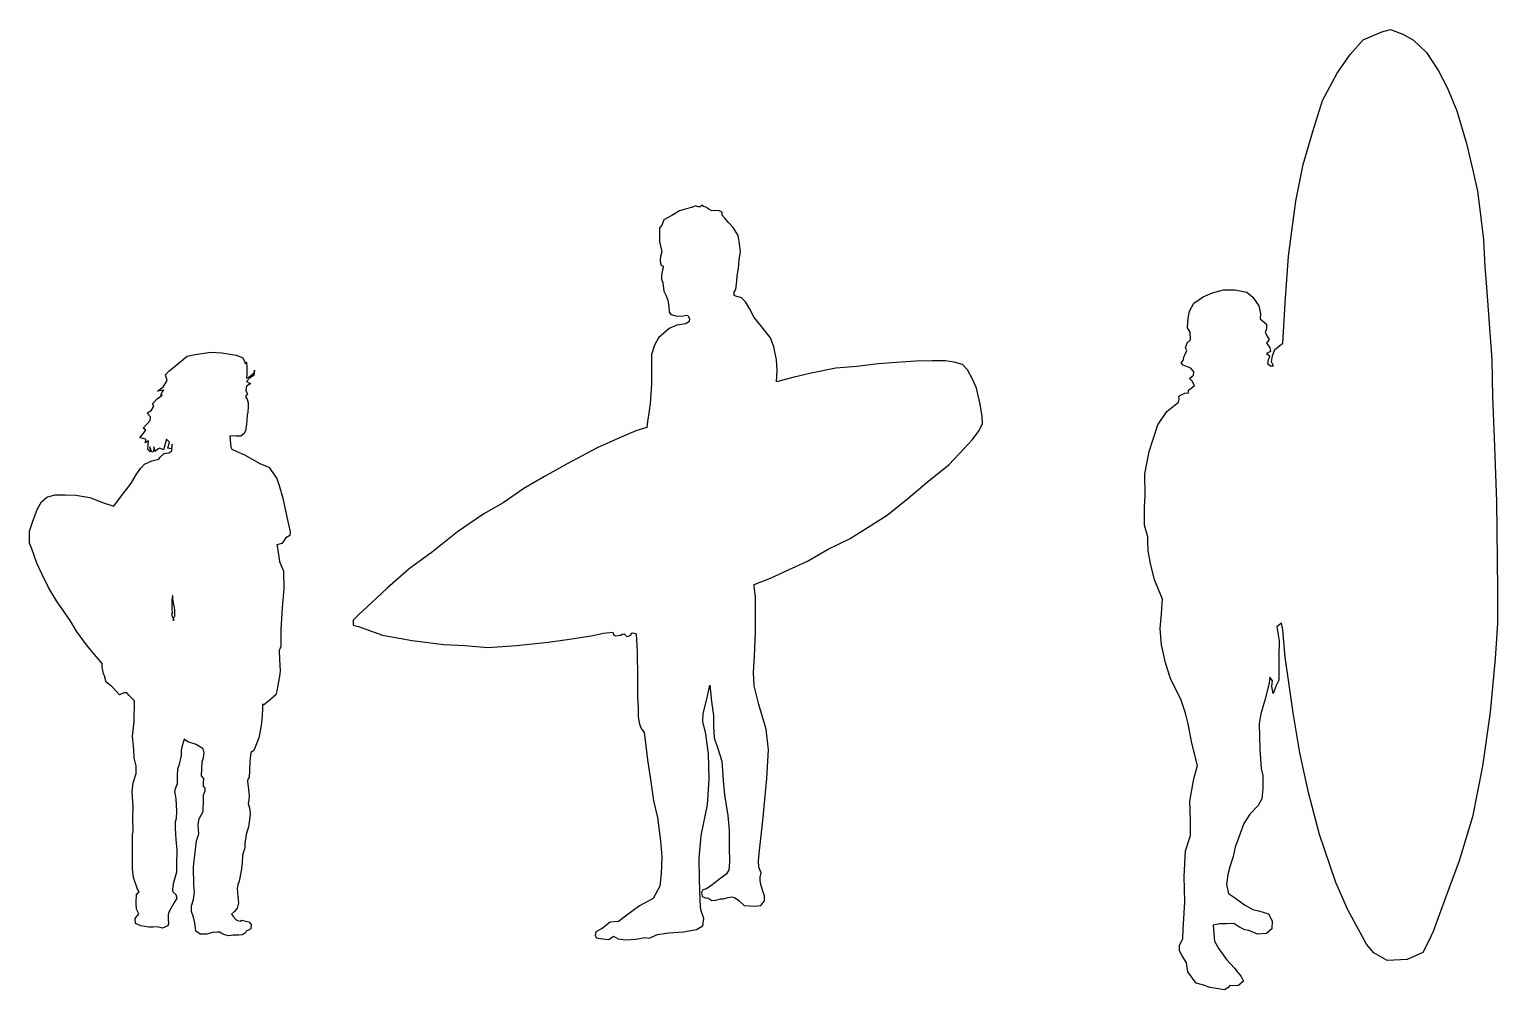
# Model space of a CAD drawing. Header units: centimetres. Extents: x -91 to 293, y -16 to 236.
import ezdxf

# ---------------------------------------------------------------- set-up
doc = ezdxf.new("R2010")
doc.units = ezdxf.units.CM
doc.header["$LTSCALE"] = 15
doc.header["$MEASUREMENT"] = 0

msp = doc.modelspace()

# ---------------------------------------------------------------- linework, layer by layer
for points in [[(221.17, -16.06), (218.08, -15.57), (216.05, -14.85), (214.36, -14.38), (212.19, -11.47), (211.86, -9.06), (210.64, -7.04), (210.02, -5.94), (209.99, -4.57), (210.85, -2.67), (211, -0.38), (211.43, 6.92), (211.28, 13.53), (211.58, 20.29), (212.88, 24.32), (212.87, 28.31), (212.72, 33.25), (213.78, 39.17), (214.77, 42.67), (213.25, 48.52), (212.26, 53.53), (211.58, 56.38), (210.44, 59.72), (207.62, 65.42), (206.33, 69.52), (205.27, 74.23), (204.96, 78.53), (205.27, 82.33), (205.49, 85.14), (205.57, 86.2), (203.44, 91.29), (202.45, 95.55), (201.84, 98.89), (201.69, 101.32), (201.69, 102.54), (200.86, 105.58), (200.86, 110.29), (201.01, 113.33), (200.98, 119.09), (202.04, 124.9), (204.34, 131.88), (206.66, 135.37), (209.79, 137.82), (209.91, 138.55), (209.86, 139.44), (211.37, 140.19), (212.35, 140.29), (212.35, 140.94), (213.39, 141.79), (213.9, 142.21), (213.29, 143.34), (212.63, 144.04), (213.67, 144.93), (213.76, 145.78), (212.96, 146.72), (212.26, 147), (210.94, 147.56), (210.47, 148.17), (211.04, 148.97), (211.18, 149.67), (211.95, 151.41), (211.62, 152.03), (212.03, 153.39), (212.9, 154.13), (212.77, 156.18), (212.1, 157.32), (212.25, 159.87), (212.62, 161.69), (213.76, 163.77), (216.2, 165.48), (218.64, 166.52), (221.56, 167.25), (224.47, 167.3), (227.64, 166.67), (229.19, 165.32), (230.81, 163.04), (231.22, 161.06), (231.12, 159.71), (232.83, 158.26), (232.83, 157.06), (232.42, 156.08), (232.94, 155.14), (233.46, 154.26), (232.83, 153.32), (233.66, 152.13), (233.82, 151.14), (232.78, 150.57), (233.56, 149.95), (233.46, 149.48), (233.25, 148.91), (233.09, 147.97), (233.87, 147.4), (234.65, 147.4), (234.13, 148.44), (234.39, 150), (234.96, 151.61), (237.04, 153.27), (237.7, 163.8), (238.55, 176.1), (240.46, 190.54), (242.37, 200.09), (244.92, 208.79), (247.46, 216.85), (251.29, 224.07), (254.68, 228.95), (258.08, 232.77), (262.96, 234.89), (265.3, 235.53), (268.5, 234.29), (271.32, 232.72), (274.66, 229.49), (277.8, 224.69), (280.09, 220.3), (282.6, 214.15), (285.19, 205.62), (286.92, 198.2), (288.04, 193.11), (288.55, 189.04), (289.57, 180.4), (289.97, 173.27), (290.38, 167.98), (291.83, 148.96), (292.01, 139.19), (292.37, 128.53), (292.99, 111.82), (293.15, 96.72), (293.31, 88.37), (293.24, 79.86), (292.67, 70.71), (291.35, 56.6), (289.33, 42.48), (286.71, 29.16), (283.28, 17.66), (279.77, 8.18), (276.41, -0.9), (275.2, -3.53), (273.76, -6.38), (269.59, -8.17), (264.43, -8.46), (260.86, -6.48), (258.97, -4.2), (254.11, 4.83), (250.93, 11.97), (246.66, 24.57), (243.79, 35.58), (241.5, 45.99), (239.82, 56.41), (238.52, 64.98), (237.72, 71.03), (237.03, 78.17), (236.73, 79.96), (235.54, 78.97), (236.13, 75.3), (236.03, 71.23), (236.03, 67.46), (236.03, 64.98), (235.34, 63.59), (234.55, 61.51), (234.15, 63.29), (234.35, 64.78), (233.65, 65.77), (233.45, 64.19), (232.36, 59.72), (231.27, 56.15), (230.87, 53.57), (231.07, 46.93), (231.37, 41.87), (231.87, 39.98), (231.87, 36.51), (231.57, 33.93), (230.58, 32.15), (228.39, 29.87), (226.9, 27.39), (225.91, 24.81), (224.62, 21.24), (224.09, 18.77), (223.19, 16.06), (222.7, 14.11), (222.28, 11.47), (222.84, 9.1), (224.72, 7.85), (227.02, 6.11), (229.24, 4.86), (231.05, 4.44), (233.35, 3.75), (234.25, 1.94), (234.18, -0.15), (232.79, -1.4), (230.43, -1.54), (228.13, -0.57), (227.16, -0.43), (225.55, 0.34), (224.23, 1.24), (222.28, 1.17), (220.54, 1.17), (218.87, 0.82), (218.94, -0.36), (219.22, -3.37), (220.33, -5.39), (222.28, -8.17), (224.44, -10.47), (225.27, -11.58), (226.18, -12.69), (226.74, -13.87), (225.48, -15.06), (223.95, -15.13), (223.19, -15.06), (222.63, -15.61), (221.76, -16.11), (221.17, -16.06)], [(82.16, 188.87), (79.06, 188), (77.07, 186.76), (74.96, 185.64), (74.58, 184.4), (73.84, 183.4), (73.84, 181.79), (73.84, 181.29), (73.84, 179.93), (74.46, 177.19), (74.12, 176.04), (74.06, 175.12), (74.06, 174.69), (74.3, 173.72), (74.79, 173.47), (74.73, 172.68), (74.55, 172.07), (74.36, 171.15), (74.43, 170.05), (74.73, 169.14), (75.04, 166.94), (75.59, 165.66), (76.07, 164.56), (76.14, 164.07), (76.32, 162.79), (76.38, 161.45), (76.87, 160.84), (78.46, 160.41), (80.11, 160.47), (80.9, 160.59), (81.27, 160.53), (81.75, 159.74), (81.63, 159), (80.78, 158.39), (78.4, 158.03), (76.38, 157.17), (73.57, 154.67), (72.53, 152.81), (71.75, 150.32), (71.75, 145.95), (71.75, 142.67), (71.44, 137.53), (71.14, 135.54), (70.76, 132.74), (70.54, 131.23), (67.66, 130.32), (63.19, 128.42), (57.58, 125.85), (49.7, 121.68), (43.79, 118.35), (38.38, 115.24), (32.93, 111.48), (27.84, 108.58), (20.94, 103.86), (14.4, 98.65), (8.34, 94.17), (2.53, 89.09), (-1.47, 85.33), (-4.74, 82.31), (-6.32, 80.73), (-6.32, 79.4), (-4.98, 79.04), (1.31, 76.74), (9.07, 75.41), (17.42, 74.32), (22.88, 74.07), (28.93, 73.59), (36.44, 74.07), (44.68, 74.92), (49.65, 75.65), (55.94, 76.62), (59.22, 77.34), (61.64, 77.58), (61.84, 77), (62.36, 76.59), (63.65, 76.76), (64.06, 77.02), (64.65, 77.11), (65.35, 76.41), (65.76, 76.53), (66.43, 76.88), (66.49, 77.32), (66.84, 77.38), (67.78, 77.11), (68, 72.43), (68.14, 65.61), (68.14, 60.57), (68.29, 57.84), (68.29, 55.51), (68.51, 53.83), (69.02, 52.52), (69.83, 51.28), (70.12, 49.24), (70.76, 44.12), (71.49, 38.99), (72.31, 33.4), (73.32, 29), (74.15, 22.87), (74.51, 18.74), (74.33, 14.35), (73.96, 11.05), (72.22, 7.75), (68.65, 5.83), (65.35, 3.45), (63.14, 1.77), (60.94, 1.58), (58.83, -0.07), (57.18, -0.98), (57, -1.9), (57.36, -2.54), (58.92, -2.81), (60.57, -3), (61.85, -2.08), (63.05, -2.81), (64.97, -3.09), (67.63, -2.9), (70.01, -2.45), (71.2, -2.63), (73.31, -1.62), (76.34, -1.26), (80.19, -0.98), (83.58, -0.34), (85.23, 0.58), (85.5, 2.5), (84.68, 4.79), (84.49, 7.08), (84.36, 12.86), (84.22, 18.28), (84.8, 24.28), (86.42, 32.34), (86.86, 39.07), (86.71, 45.66), (85.98, 50.93), (85.24, 54.16), (85.32, 56.29), (86.26, 60.04), (87.05, 63.7), (87.51, 59.44), (87.97, 55.75), (87.97, 52.88), (88.2, 49.88), (89.12, 47.12), (90.16, 43.78), (90.5, 38.72), (90.85, 34.92), (91.77, 29.51), (92.12, 25.71), (92.12, 21.22), (92.23, 17.43), (92, 15.24), (91.35, 14.19), (89.6, 12.83), (87.33, 11.14), (86.2, 10.27), (85.23, 10.05), (84.9, 9.32), (85.01, 8.32), (86.09, 7.9), (86.54, 7.99), (87.57, 7.24), (88.6, 7.38), (89.82, 7.68), (90.57, 7.71), (91.83, 8.04), (92.77, 8.21), (93.52, 8.02), (94.64, 7.24), (96, 5.96), (98.84, 5.73), (100.43, 5.98), (101.37, 7.15), (101.37, 8.49), (100.96, 9.66), (100.37, 11.44), (100.2, 12.58), (100.2, 13.41), (100.51, 14.47), (100.2, 15.14), (99.87, 16.03), (99.81, 17.61), (99.93, 19.56), (100.9, 28.23), (101.97, 39.21), (102.42, 46.72), (101.79, 52.16), (99.91, 58.6), (98.66, 63.51), (98.45, 67.05), (98.76, 71.19), (99.01, 77.57), (99.01, 81.64), (98.97, 86.78), (98.67, 89.58), (98.61, 90.03), (102.9, 91.75), (107.62, 93.86), (112.65, 96.18), (118.01, 99.33), (123.78, 102.08), (127.13, 104.25), (133.45, 108.23), (138.86, 112.6), (143.99, 116.83), (149.68, 121.54), (153.56, 125.63), (155.78, 128.06), (157.6, 130.44), (158.43, 132.25), (158.36, 134.12), (157.8, 137.31), (156.9, 141.47), (155.79, 143.89), (154.54, 146.32), (153.16, 147.71), (151.01, 148.33), (148.79, 148.68), (145.32, 148.68), (140.95, 148.54), (135.89, 148.26), (131.1, 147.84), (125.55, 147.22), (120.05, 146.74), (113.6, 145.42), (108.74, 144.31), (104.51, 143.13), (104.65, 146.25), (104.51, 148.96), (103.82, 152.35), (102.92, 154.71), (100.57, 157.63), (98.68, 160.06), (97.46, 162.34), (96.39, 164.09), (95.32, 165.16), (93.86, 165.65), (93.43, 165.79), (93.43, 166.62), (93.82, 167.35), (94.15, 169.65), (94.2, 170.92), (94.59, 172.86), (94.73, 175.24), (95.07, 177.14), (94.83, 179.37), (94.44, 181.51), (93.13, 183.6), (92.05, 184.84), (90.98, 186.01), (90.3, 186.88), (90.3, 187.61), (89.33, 188.05), (88.16, 187.95), (87.39, 188.05), (86.75, 188.44), (86.02, 188.97), (85.39, 189.07), (84.91, 189.46), (84.52, 189.02), (84.03, 189.02), (83.25, 189.31), (82.33, 188.87), (82.16, 188.87)], [(-42.82, -1.08), (-44.76, -1.56), (-46.36, -1.53), (-47.5, -0.79), (-47.8, 1.42), (-48.14, 2.88), (-48.7, 4.4), (-48.65, 5.83), (-48.17, 7.48), (-47.9, 9.5), (-48.06, 11.29), (-48.16, 16.11), (-47.34, 22.88), (-46.77, 24.73), (-46.92, 27.21), (-46.68, 28.69), (-45.58, 30.55), (-45.63, 31.6), (-45.53, 32.84), (-45.53, 34.96), (-45.1, 35.97), (-45.1, 36.67), (-45.53, 37.2), (-45.53, 38.05), (-45.48, 39.23), (-46.06, 39.92), (-45.9, 43.61), (-45.53, 44.62), (-45.37, 45.91), (-45.58, 47.03), (-47.45, 48.15), (-49.59, 48.85), (-50.55, 49.49), (-51.2, 47.46), (-51.41, 46.65), (-51.41, 45.21), (-52, 42.6), (-52.32, 41.63), (-52.43, 40.08), (-52.43, 37.84), (-52.91, 36.51), (-53.12, 35.7), (-52.91, 34.96), (-52.8, 33.89), (-52.64, 30.63), (-52.69, 28.76), (-52.96, 27.8), (-52.96, 26.25), (-52.74, 23.23), (-52.53, 20.45), (-52.58, 16.72), (-52.58, 14.69), (-53.51, 11.63), (-53.67, 10.18), (-53.54, 9.5), (-52.75, 8.84), (-52.49, 7.85), (-53.01, 6.95), (-54.04, 5.13), (-54.72, 4.05), (-54.78, 3.39), (-54.78, 2.34), (-54.7, 1.22), (-54.88, 0.58), (-56.3, -0.02), (-57.69, 0.32), (-58.67, 0.3), (-59.8, 0.3), (-61.95, 0.58), (-63.32, 1.27), (-63.4, 2.58), (-62.5, 3.79), (-63.03, 5.02), (-63.13, 6.68), (-63.03, 8.91), (-62.4, 9.49), (-62.82, 10.25), (-63.87, 13.27), (-64.08, 15.55), (-64.12, 24.53), (-63.92, 25.34), (-64.06, 28.83), (-63.92, 31.78), (-64.19, 35.81), (-63.92, 38.09), (-63.18, 40.51), (-63.18, 42.52), (-63.72, 44.67), (-63.79, 46.81), (-64.13, 50.19), (-63.72, 54.15), (-63.6, 59.59), (-64.96, 61.01), (-65.61, 61.66), (-66.38, 61.66), (-67.5, 61.19), (-68.33, 62.02), (-69.57, 63.32), (-70.99, 64.5), (-71.46, 66.15), (-71.7, 66.63), (-72.06, 68.4), (-72.06, 69.35), (-73.54, 71.08), (-75.91, 73.86), (-78.75, 77.82), (-80.47, 80.6), (-83.99, 85.77), (-86.14, 89.26), (-87.85, 92.83), (-89.19, 95.65), (-90.45, 99.37), (-91.12, 100.93), (-91.12, 102.63), (-91.12, 104.05), (-90.3, 106.35), (-89.04, 109.69), (-87.98, 111.73), (-86.58, 112.94), (-84.43, 113.59), (-81.72, 113.59), (-78.92, 113.5), (-75.28, 112.82), (-71.7, 111.49), (-68.99, 110.62), (-67.25, 112.91), (-65.41, 115.34), (-64.31, 116.86), (-63.07, 119.01), (-61.92, 120.53), (-61.01, 121.56), (-59.05, 122.43), (-57.18, 122.89), (-56.87, 123.46), (-55.85, 124.42), (-54.63, 124.53), (-53.81, 125.07), (-53.75, 126.8), (-54.02, 125.58), (-54.88, 125.81), (-54.43, 127.35), (-55.24, 128.16), (-56.02, 125.31), (-56.92, 125.81), (-57.47, 125.49), (-58.15, 124.9), (-58.55, 126.12), (-58.64, 124.9), (-59.05, 124.72), (-59.55, 126.17), (-59.51, 124.86), (-60.14, 125.44), (-59.96, 127.71), (-60.82, 127.17), (-60.5, 128.07), (-61.36, 128.3), (-62.23, 128.53), (-60.64, 130.52), (-61.36, 131.06), (-59.46, 133.01), (-59.42, 134.01), (-60.32, 134.96), (-59.14, 135.73), (-58.55, 136.77), (-58.92, 137.41), (-57.67, 138.74), (-56.39, 139.7), (-56.67, 139.7), (-56.35, 140.46), (-55.91, 140.98), (-57.59, 140.7), (-56.07, 141.89), (-55.55, 142.65), (-55.03, 143.53), (-55.51, 144.97), (-54.51, 146.01), (-53.75, 146.68), (-49.78, 149.92), (-47.67, 150.3), (-43.59, 150.94), (-40.71, 150.75), (-36.95, 150.18), (-35.29, 149.54), (-34.65, 148.2), (-34.71, 147.88), (-34.27, 148.33), (-34.14, 146.86), (-34.14, 145.13), (-34.27, 144.11), (-33.69, 144.37), (-32.29, 145.52), (-32.16, 146.22), (-32.35, 144.82), (-33.44, 144.11), (-34.27, 143.28), (-33.44, 142.84), (-33.12, 142.77), (-34.27, 142.01), (-34.39, 141.56), (-34.43, 140.77), (-33.99, 140.05), (-34.28, 139.67), (-34.43, 139.61), (-34.48, 139.1), (-34.08, 138.64), (-33.82, 137.63), (-33.79, 136.57), (-33.94, 135.23), (-34.08, 134.4), (-34.19, 133.05), (-34.3, 132), (-34.47, 131.11), (-34.41, 130.48), (-34.99, 129.57), (-35.71, 128.93), (-36.98, 128.96), (-38.37, 128.99), (-38.59, 128.9), (-38.39, 126.08), (-38.12, 125.53), (-36.82, 124.92), (-34.83, 124.04), (-30.75, 121.76), (-28.42, 120.84), (-26.37, 117.81), (-25.73, 116.04), (-24.74, 112.65), (-23.61, 107.35), (-22.84, 103.89), (-22.91, 102.9), (-23.97, 102.27), (-25.03, 100.79), (-26.37, 100.43), (-26.16, 99.66), (-25.59, 96.12), (-24.6, 93.58), (-24.47, 88.88), (-24.89, 84.01), (-25.24, 78.15), (-25.24, 75.11), (-25.31, 73.84), (-25.74, 72.78), (-25.67, 70.52), (-25.46, 67.34), (-25.6, 66), (-25.88, 64.59), (-26.3, 62.19), (-26.59, 61.13), (-28.56, 59.36), (-29.7, 58.51), (-30.05, 58.66), (-30.08, 57.21), (-30.22, 54.51), (-30.54, 52.58), (-31.05, 49.86), (-31.98, 47.45), (-32.47, 46.48), (-33.17, 46.02), (-33.39, 43.71), (-33.51, 41.35), (-33.61, 39.5), (-33.95, 39.01), (-34.01, 38.51), (-33.72, 36.36), (-33.57, 34.69), (-33.62, 33.67), (-33.86, 32.69), (-33.47, 31.51), (-33.32, 29.95), (-33.47, 28.39), (-33.77, 26.58), (-34.35, 24.57), (-34.69, 22.22), (-34.74, 21.05), (-35.28, 19.1), (-35.38, 17.02), (-35.68, 15.02), (-36.16, 12.33), (-36.51, 11.35), (-36.7, 10.42), (-36.51, 8.32), (-36.36, 6.66), (-36.75, 5.29), (-37.44, 4.36), (-38.22, 3.68), (-37.63, 2.94), (-36.95, 2.16), (-36.66, 2.05), (-35.97, 1.88), (-35.51, 2.07), (-34.76, 1.97), (-33.63, 1.64), (-33.06, 0.99), (-33.13, -0.17), (-33.75, -0.48), (-34.28, -0.65), (-34.57, -1.25), (-35.32, -1.78), (-36.28, -1.87), (-37.17, -1.82), (-37.84, -1.82), (-38.3, -1.94), (-38.95, -2.02), (-39.91, -1.78), (-40.61, -1.51), (-41.23, -1.03), (-41.91, -1.04), (-42.51, -1.12), (-42.82, -1.08)], [(-53.63, 87.08), (-53.74, 86.55), (-53.84, 86.02), (-53.85, 85.57), (-53.84, 84.94), (-53.83, 84.18), (-53.78, 83.39), (-53.75, 82.92), (-53.72, 82.39), (-53.9, 82.38), (-53.78, 82.02), (-53.69, 81.74), (-53.56, 81.35), (-53.4, 80.89), (-53.36, 80.67), (-53.34, 80.58), (-53.35, 81.06), (-53.35, 81.31), (-53.22, 81.48), (-53.12, 81.64), (-53.06, 81.79), (-53.05, 82.05), (-52.99, 82.49), (-53.02, 82.95), (-53.06, 83.46), (-53.13, 83.92), (-53.26, 84.78), (-53.35, 85.29), (-53.46, 85.78), (-53.52, 86.23), (-53.53, 86.52), (-53.52, 86.75), (-53.56, 86.92), (-53.6, 87.14), (-53.62, 87.14), (-53.63, 87.08)]]:
    msp.add_lwpolyline(points)

doc.saveas('drawing.dxf')
